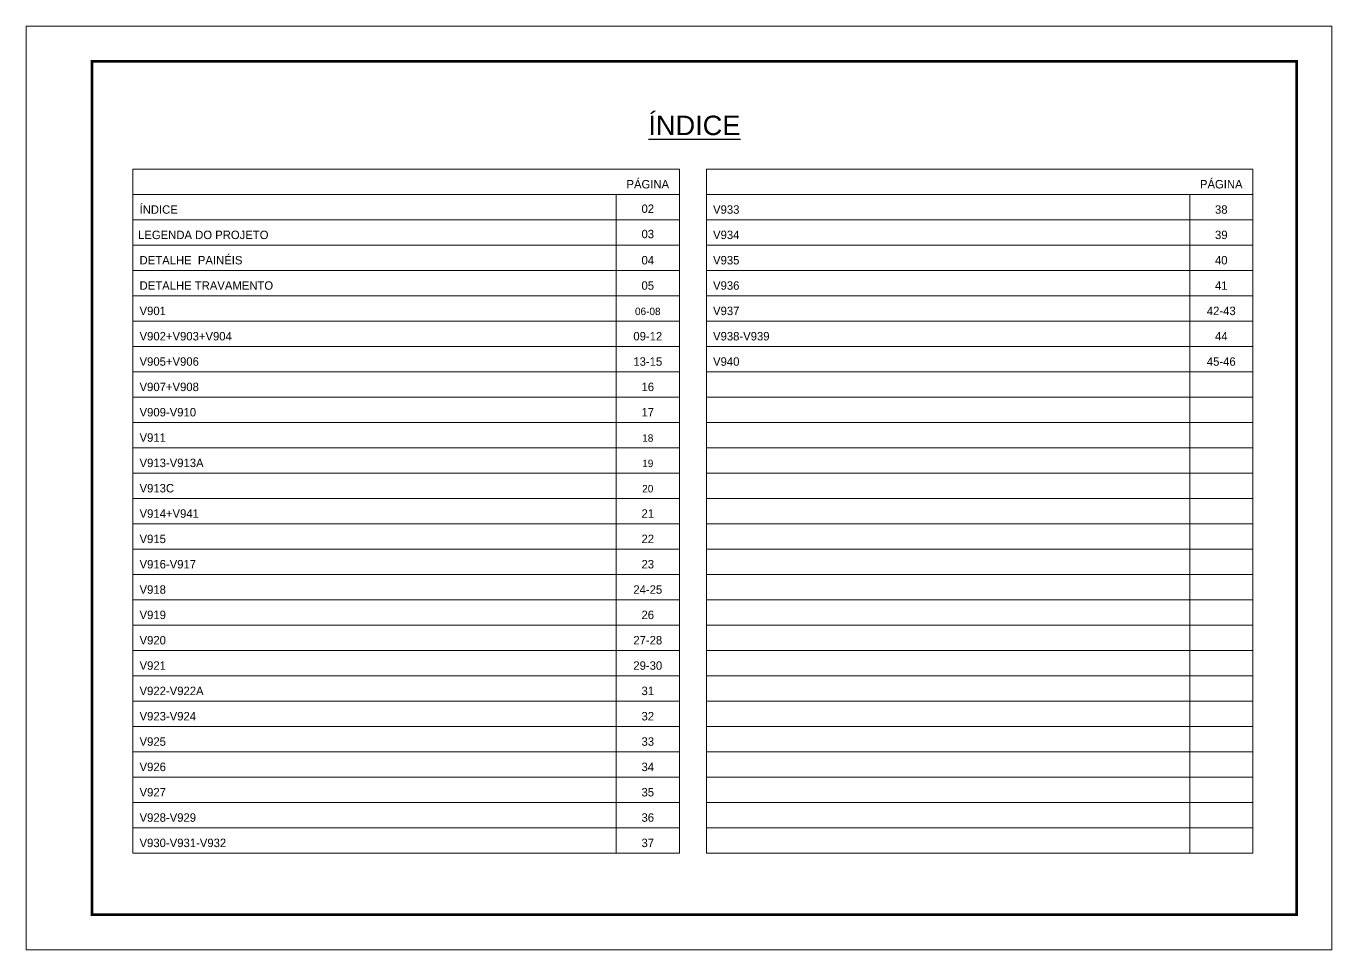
# Model space of a CAD drawing. Extents: x -20960 to -5926, y -2106 to 21915.
# Drawn here: x -10608 to -9123, y 20865 to 21915 of the extents above; entities that cross this region are included whole.
import ezdxf
from ezdxf.enums import TextEntityAlignment as Align

# ---------------------------------------------------------------- set-up
doc = ezdxf.new("R2010")
doc.units = 0
doc.layers.add('CARIMBO', color=255, linetype='Continuous', lineweight=9)
doc.layers.add('Folhas', color=255, linetype='Continuous', lineweight=9)
doc.styles.add('ARIAL', font='arial.ttf')
doc.styles.add('Tecnologia', font='')
doc.styles.get('Tecnologia').set_extended_font_data('Forgotten Futurist')

msp = doc.modelspace()

# ---------------------------------------------------------------- linework, layer by layer
at = {"layer": 'CARIMBO'}
for p, q in [((-10486.97, 21752.9), (-9865.59, 21752.9)), ((-10486.97, 21752.9), (-9865.59, 21752.9)), ((-10486.97, 21752.9), (-10486.97, 20975.4)), ((-9865.59, 21752.9), (-9865.59, 20975.4)), ((-9834.76, 21752.9), (-9213.38, 21752.9)), ((-9834.76, 21752.9), (-9213.38, 21752.9)), ((-9834.76, 21752.9), (-9834.76, 20975.4)), ((-9213.38, 21752.9), (-9213.38, 20975.4)), ((-10486.97, 21724.1), (-9865.59, 21724.1)), ((-10486.97, 21724.1), (-9865.59, 21724.1)), ((-10486.97, 21724.1), (-9865.59, 21724.1)), ((-9937.41, 21724.1), (-9937.41, 20975.4)), ((-9834.76, 21724.1), (-9213.38, 21724.1)), ((-9834.76, 21724.1), (-9213.38, 21724.1)), ((-9834.76, 21724.1), (-9213.38, 21724.1)), ((-9285.2, 21724.1), (-9285.2, 20975.4)), ((-10486.97, 21695.31), (-9865.59, 21695.31)), ((-9834.76, 21695.31), (-9213.38, 21695.31)), ((-10486.97, 21666.51), (-9865.59, 21666.51)), ((-9834.76, 21666.51), (-9213.38, 21666.51)), ((-10486.97, 21637.72), (-9865.59, 21637.72)), ((-10486.97, 21637.72), (-9865.59, 21637.72)), ((-9834.76, 21637.72), (-9213.38, 21637.72)), ((-9834.76, 21637.72), (-9213.38, 21637.72)), ((-10486.97, 21608.92), (-9865.59, 21608.92)), ((-10486.97, 21608.92), (-9865.59, 21608.92)), ((-10486.97, 21608.92), (-9865.59, 21608.92)), ((-9834.76, 21608.92), (-9213.38, 21608.92)), ((-9834.76, 21608.92), (-9213.38, 21608.92)), ((-9834.76, 21608.92), (-9213.38, 21608.92)), ((-10486.97, 21580.12), (-9865.59, 21580.12)), ((-9834.76, 21580.12), (-9213.38, 21580.12)), ((-10486.97, 21551.33), (-9865.59, 21551.33)), ((-9834.76, 21551.33), (-9213.38, 21551.33)), ((-10486.97, 21522.53), (-9865.59, 21522.53)), ((-9834.76, 21522.53), (-9213.38, 21522.53)), ((-10486.97, 21493.73), (-9865.59, 21493.73)), ((-9834.76, 21493.73), (-9213.38, 21493.73)), ((-10486.97, 21464.94), (-9865.59, 21464.94)), ((-9834.76, 21464.94), (-9213.38, 21464.94)), ((-10486.97, 21436.14), (-9865.59, 21436.14)), ((-9834.76, 21436.14), (-9213.38, 21436.14)), ((-10486.97, 21407.35), (-9865.59, 21407.35)), ((-9834.76, 21407.35), (-9213.38, 21407.35)), ((-10486.97, 21378.55), (-9865.59, 21378.55)), ((-9834.76, 21378.55), (-9213.38, 21378.55)), ((-10486.97, 21349.75), (-9865.59, 21349.75)), ((-9834.76, 21349.75), (-9213.38, 21349.75)), ((-10486.97, 21320.96), (-9865.59, 21320.96)), ((-9834.76, 21320.96), (-9213.38, 21320.96)), ((-10486.97, 21292.16), (-9865.59, 21292.16)), ((-9834.76, 21292.16), (-9213.38, 21292.16)), ((-10486.97, 21263.37), (-9865.59, 21263.37)), ((-9834.76, 21263.37), (-9213.38, 21263.37)), ((-10486.97, 21234.57), (-9865.59, 21234.57)), ((-9834.76, 21234.57), (-9213.38, 21234.57)), ((-10486.97, 21205.77), (-9865.59, 21205.77)), ((-9834.76, 21205.77), (-9213.38, 21205.77)), ((-10486.97, 21176.98), (-9865.59, 21176.98)), ((-9834.76, 21176.98), (-9213.38, 21176.98)), ((-10486.97, 21148.18), (-9865.59, 21148.18)), ((-9834.76, 21148.18), (-9213.38, 21148.18)), ((-10486.97, 21119.38), (-9865.59, 21119.38)), ((-9834.76, 21119.38), (-9213.38, 21119.38)), ((-10486.97, 21090.59), (-9865.59, 21090.59)), ((-10486.97, 21090.59), (-9865.59, 21090.59)), ((-9834.76, 21090.59), (-9213.38, 21090.59)), ((-9834.76, 21090.59), (-9213.38, 21090.59)), ((-10486.97, 21061.79), (-9865.59, 21061.79)), ((-9834.76, 21061.79), (-9213.38, 21061.79)), ((-10486.97, 21033), (-9865.59, 21033)), ((-9834.76, 21033), (-9213.38, 21033)), ((-10486.97, 21004.2), (-9865.59, 21004.2)), ((-9834.76, 21004.2), (-9213.38, 21004.2)), ((-10486.97, 20975.4), (-9865.59, 20975.4)), ((-9834.76, 20975.4), (-9213.38, 20975.4))]:
    msp.add_line(p, q, dxfattribs=at)
at = {"layer": 'Folhas'}
msp.add_lwpolyline([(-10608.5, 20865.39), (-9123.5, 20865.39), (-9123.5, 21915.39), (-10608.5, 21915.39)], close=True, dxfattribs=at)
at = {"layer": 'Folhas', "color": 30, "const_width": 3}
msp.add_lwpolyline([(-10533.5, 20905.39), (-9163.5, 20905.39), (-9163.5, 21875.39), (-10533.5, 21875.39)], close=True, dxfattribs=at)

# ---------------------------------------------------------------- texts
at = {"color": 0, "linetype": 'Continuous', "ltscale": 5, "style": 'ARIAL'}
msp.add_text('%%UÍNDICE', height=22.118, dxfattribs=at).set_placement((-9848.5, 21791.51), align=Align.CENTER)
at = {"layer": 'CARIMBO', "style": 'Tecnologia'}
for s, height, p in [('PÁGINA', 9.599, (-9901.5, 21730.91)), ('PÁGINA', 9.599, (-9249.29, 21730.91)), ('02', 9.599, (-9901.5, 21703.08)), ('38', 9.599, (-9249.29, 21702.12)), ('03', 9.599, (-9901.5, 21674.29)), ('39', 9.599, (-9249.29, 21673.32)), ('04', 9.599, (-9901.5, 21644.52)), ('40', 9.599, (-9249.29, 21644.52)), ('05', 9.599, (-9901.5, 21615.73)), ('41', 9.599, (-9249.29, 21615.73)), ('06-08', 8.5, (-9901.5, 21586.93)), ('42-43', 9.599, (-9249.29, 21586.93)), ('09-12', 9.599, (-9901.5, 21558.13)), ('44', 9.599, (-9249.29, 21558.13)), ('13-15', 9.599, (-9901.5, 21529.34)), ('45-46', 9.599, (-9249.29, 21529.34)), ('16', 9.599, (-9901.5, 21500.54)), ('17', 9.599, (-9901.5, 21471.75)), ('18', 8.5, (-9901.5, 21442.95)), ('19', 8.5, (-9901.5, 21414.15)), ('20', 8.5, (-9901.5, 21385.36)), ('21', 9.599, (-9901.5, 21356.56)), ('22', 9.599, (-9901.5, 21327.76)), ('23', 9.599, (-9901.5, 21298.97)), ('24-25', 9.599, (-9901.5, 21270.17)), ('26', 9.599, (-9901.5, 21241.38)), ('27-28', 9.599, (-9901.5, 21212.58)), ('29-30', 9.599, (-9901.5, 21183.78)), ('31', 9.599, (-9901.5, 21154.99)), ('32', 9.599, (-9901.5, 21126.19)), ('33', 9.599, (-9901.5, 21097.39)), ('34', 9.599, (-9901.5, 21068.6)), ('35', 9.599, (-9901.5, 21039.8)), ('36', 9.599, (-9901.5, 21011.01)), ('37', 9.599, (-9901.5, 20982.21))]:
    msp.add_text(s, height=height, dxfattribs=at).set_placement(p, align=Align.CENTER)
for s, height, p in [('ÍNDICE', 9.599, (-10479.47, 21702.12)), ('V933', 9.599, (-9827.27, 21702.12)), ('LEGENDA DO PROJETO', 9.5987, (-10481.18, 21673.32)), ('V934', 9.599, (-9827.27, 21673.32)), ('DETALHE  PAINÉIS', 9.5987, (-10479.47, 21644.52)), ('V935', 9.599, (-9827.27, 21644.52)), ('DETALHE TRAVAMENTO', 9.5987, (-10479.47, 21615.73)), ('V936', 9.599, (-9827.27, 21615.73)), ('V901', 9.599, (-10479.47, 21586.93)), ('V937', 9.599, (-9827.27, 21586.93)), ('V902+V903+V904', 9.5987, (-10479.47, 21558.13)), ('V938-V939', 9.599, (-9827.27, 21558.13)), ('V905+V906', 9.599, (-10479.47, 21529.34)), ('V940', 9.599, (-9827.27, 21529.34)), ('V907+V908', 9.599, (-10479.47, 21500.54)), ('V909-V910', 9.599, (-10479.47, 21471.75)), ('V911', 9.599, (-10479.47, 21442.95)), ('V913-V913A', 9.599, (-10479.47, 21414.15)), ('V913C', 9.599, (-10479.47, 21385.36)), ('V914+V941', 9.599, (-10479.47, 21356.56)), ('V915', 9.599, (-10479.47, 21327.76)), ('V916-V917', 9.599, (-10479.47, 21298.97)), ('V918', 9.599, (-10479.47, 21270.17)), ('V919', 9.599, (-10479.47, 21241.38)), ('V920', 9.599, (-10479.47, 21212.58)), ('V921', 9.599, (-10479.47, 21183.78)), ('V922-V922A', 9.599, (-10479.47, 21154.99)), ('V923-V924', 9.599, (-10479.47, 21126.19)), ('V925', 9.599, (-10479.47, 21097.39)), ('V926', 9.599, (-10479.47, 21068.6)), ('V927', 9.599, (-10479.47, 21039.8)), ('V928-V929', 9.599, (-10479.47, 21011.01)), ('V930-V931-V932', 9.5987, (-10479.47, 20982.21))]:
    msp.add_text(s, height=height, dxfattribs=at).set_placement(p)

doc.saveas('drawing.dxf')
